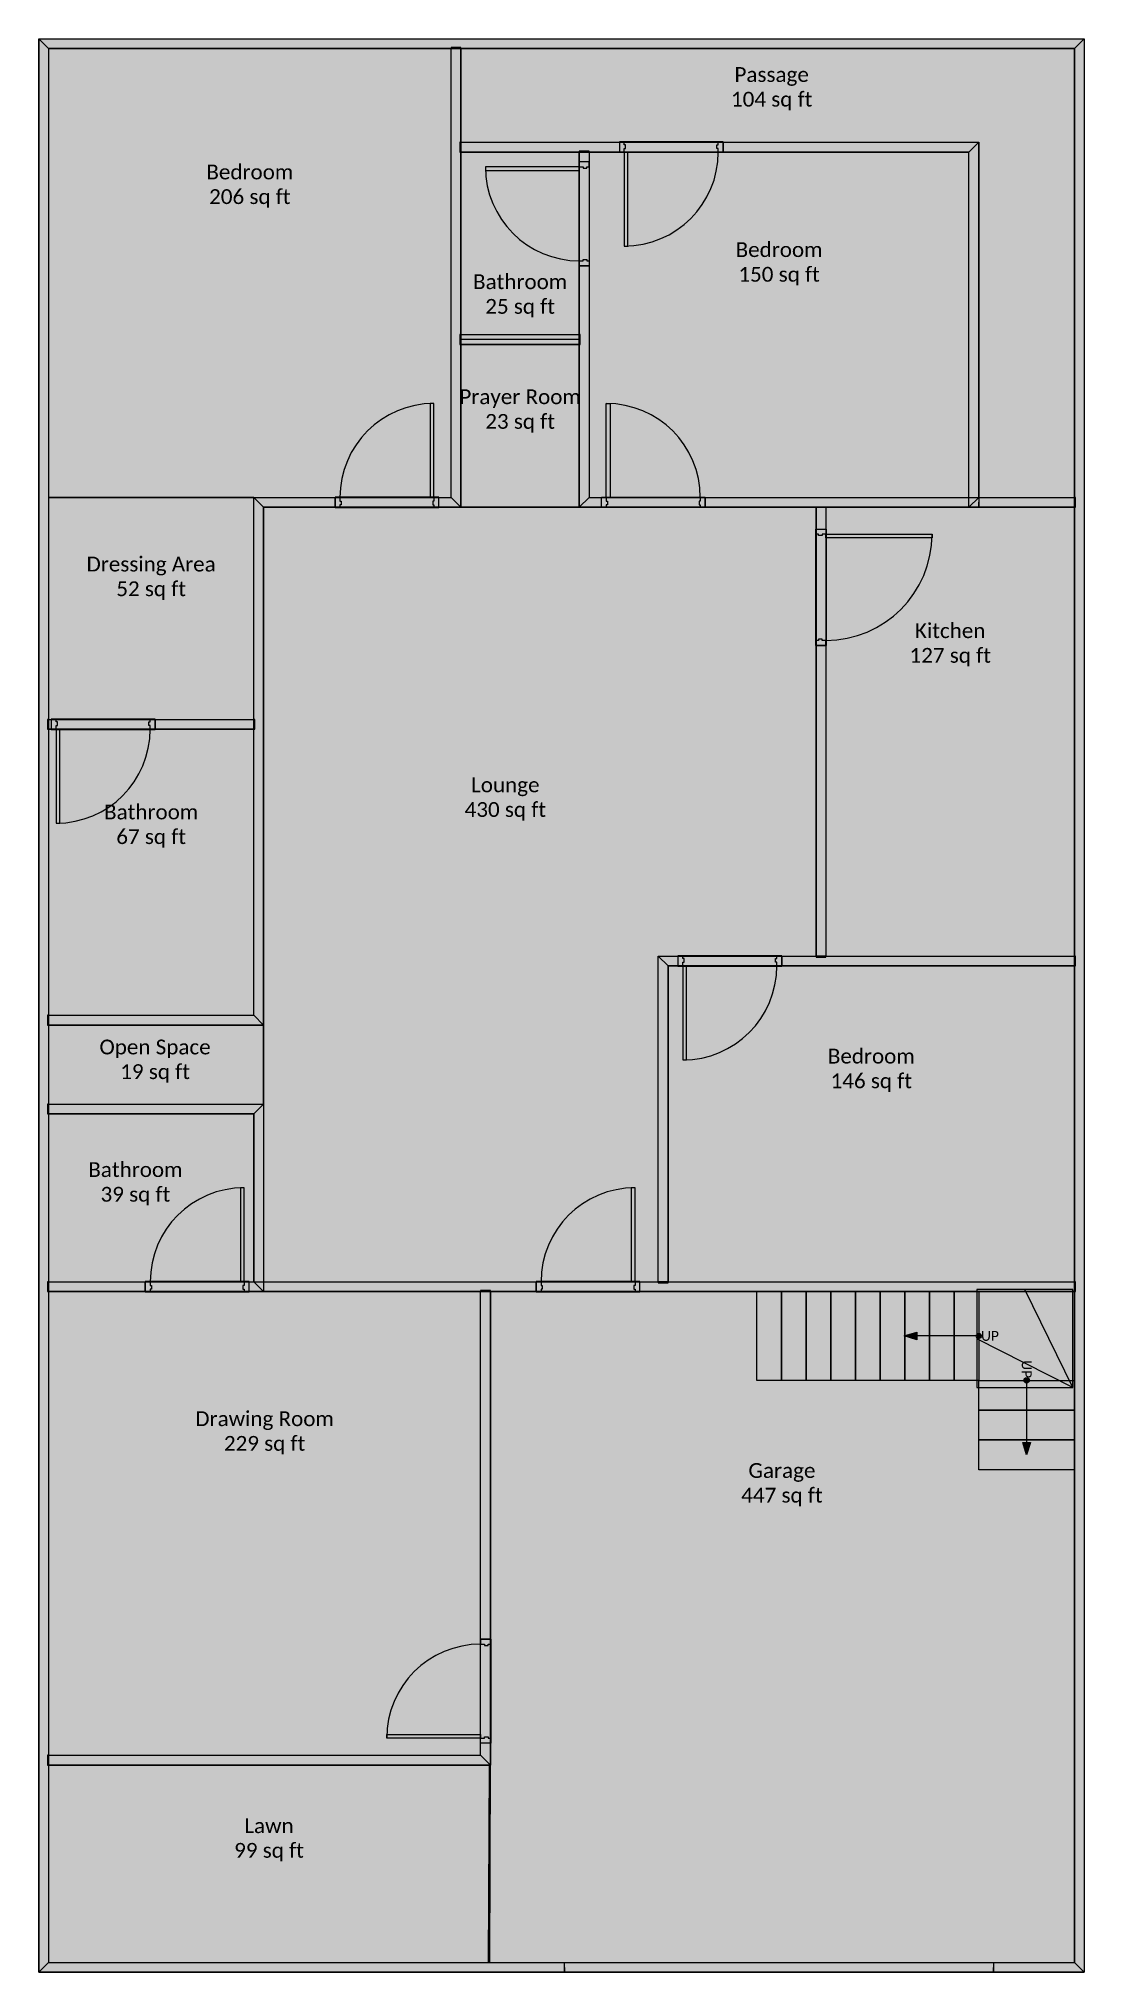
# Model space of a CAD drawing. Extents: x 0 to 35.4, y 0 to 65.4.
import ezdxf

# ---------------------------------------------------------------- set-up
doc = ezdxf.new("R2010")
doc.units = 0
doc.header["$MEASUREMENT"] = 0
for name, color, linetype in [('BUILDING_ENVELOPE', 7, 'CONTINUOUS'), ('LANDING', 7, 'CONTINUOUS'), ('SPACE', 7, 'CONTINUOUS'), ('STAIR', 7, 'CONTINUOUS')]:
    doc.layers.add(name, color=color, linetype=linetype)
doc.styles.get("Standard").update_dxf_attribs({"font": 'txt.shx'})

msp = doc.modelspace()

# ---------------------------------------------------------------- hatches: boundary and pattern name
at = {"layer": 'BUILDING_ENVELOPE'}
for points in [[(0.357, 65.024), (0.357, 0.357), (0.024, 0.024), (0.024, 65.357)], [(0.024, 65.357), (35.357, 65.357), (35.024, 65.024), (0.357, 65.024)], [(35.357, 65.357), (35.357, 0.024), (35.024, 0.357), (35.024, 65.024)], [(13.958, 65.024), (14.292, 65.024), (14.292, 65.057), (13.958, 65.057)], [(13.958, 49.858), (13.958, 65.024), (14.292, 65.024), (14.292, 49.525)], [(14.292, 61.525), (14.292, 61.858), (14.258, 61.858), (14.258, 61.525)], [(14.292, 61.858), (31.792, 61.858), (31.458, 61.525), (14.292, 61.525)], [(18.292, 61.525), (18.625, 61.525), (18.625, 61.558), (18.292, 61.558)], [(18.625, 61.525), (18.625, 49.858), (18.292, 49.525), (18.292, 61.525)], [(19.937, 58.351), (19.937, 61.525), (19.812, 61.525), (19.812, 58.351)], [(31.458, 49.525), (31.458, 61.525), (31.792, 61.858), (31.792, 49.858)], [(15.118, 60.9), (18.292, 60.9), (18.292, 61.025), (15.118, 61.025)], [(14.292, 55.025), (14.292, 55.358), (14.258, 55.358), (14.258, 55.025)], [(14.292, 55.025), (14.292, 55.358), (14.258, 55.358), (14.258, 55.025)], [(14.292, 55.358), (18.292, 55.358), (18.292, 55.025), (14.292, 55.025)], [(14.292, 55.358), (18.292, 55.358), (18.292, 55.192), (18.292, 55.025), (14.292, 55.025)], [(18.292, 55.358), (18.292, 55.025), (18.325, 55.025), (18.325, 55.358)], [(13.254, 53.032), (13.254, 49.858), (13.379, 49.858), (13.379, 53.032)], [(19.33, 53.032), (19.33, 49.858), (19.205, 49.858), (19.205, 53.032)], [(7.292, 32.358), (7.292, 49.858), (7.625, 49.525), (7.625, 32.025)], [(7.292, 49.858), (13.958, 49.858), (14.292, 49.525), (7.625, 49.525)], [(18.625, 49.858), (31.792, 49.858), (31.792, 49.692), (31.792, 49.525), (18.292, 49.525)], [(31.792, 49.858), (35.024, 49.858), (35.024, 49.525), (31.458, 49.525)], [(35.024, 49.858), (35.024, 49.525), (35.057, 49.525), (35.057, 49.858)], [(26.625, 49.525), (26.625, 34.358), (26.292, 34.358), (26.292, 49.525), (26.458, 49.525)], [(30.212, 48.487), (26.625, 48.487), (26.625, 48.612), (30.212, 48.612)], [(0.357, 42.025), (0.357, 42.358), (0.324, 42.358), (0.324, 42.025)], [(0.357, 42.358), (7.292, 42.358), (7.292, 42.025), (0.357, 42.025)], [(0.743, 38.851), (0.743, 42.025), (0.618, 42.025), (0.618, 38.851)], [(7.292, 42.358), (7.292, 42.025), (7.325, 42.025), (7.325, 42.358)], [(20.958, 34.358), (35.024, 34.358), (35.024, 34.025), (21.292, 34.025)], [(20.958, 23.358), (20.958, 34.358), (21.292, 34.025), (21.292, 23.358)], [(21.917, 30.851), (21.917, 34.025), (21.792, 34.025), (21.792, 30.851)], [(26.625, 34.358), (26.292, 34.358), (26.292, 34.325), (26.625, 34.325)], [(35.024, 34.358), (35.024, 34.025), (35.057, 34.025), (35.057, 34.358)], [(0.357, 32.025), (0.357, 32.358), (0.324, 32.358), (0.324, 32.025)], [(0.357, 32.358), (7.292, 32.358), (7.625, 32.025), (0.357, 32.025)], [(0.357, 29.025), (0.357, 29.358), (0.324, 29.358), (0.324, 29.025)], [(0.357, 29.358), (7.625, 29.358), (7.292, 29.025), (0.357, 29.025)], [(7.625, 29.358), (7.625, 23.025), (7.292, 23.358), (7.292, 29.025)], [(6.841, 26.532), (6.841, 23.358), (6.966, 23.358), (6.966, 26.532)], [(20.049, 26.532), (20.049, 23.358), (20.174, 23.358), (20.174, 26.532)], [(0.357, 23.025), (0.357, 23.358), (0.324, 23.358), (0.324, 23.025)], [(0.357, 23.025), (0.357, 23.358), (0.324, 23.358), (0.324, 23.025)], [(0.357, 23.358), (7.292, 23.358), (7.625, 23.025), (0.357, 23.025)], [(0.357, 23.358), (35.024, 23.358), (35.024, 23.025), (0.357, 23.025)], [(14.958, 23.025), (15.292, 23.025), (15.292, 23.058), (14.958, 23.058)], [(14.958, 7.358), (14.958, 23.025), (15.292, 23.025), (15.292, 7.025)], [(21.292, 23.358), (20.958, 23.358), (20.958, 23.325), (21.292, 23.325)], [(35.024, 23.358), (35.024, 23.025), (35.057, 23.025), (35.057, 23.358)], [(11.784, 8.063), (14.958, 8.063), (14.958, 7.938), (11.784, 7.938)], [(0.357, 7.025), (0.357, 7.358), (0.324, 7.358), (0.324, 7.025)], [(0.357, 7.358), (14.958, 7.358), (15.292, 7.025), (0.357, 7.025)], [(0.357, 0.357), (35.024, 0.357), (35.357, 0.024), (0.024, 0.024)]]:
    msp.add_hatch(color=7, dxfattribs=at).paths.add_polyline_path(points)
h = msp.add_hatch(color=7, dxfattribs=at)
h.paths.add_polyline_path([(19.645, 61.858), (19.645, 61.525), (19.812, 61.525), (19.812, 61.65), (19.812, 61.775), (19.812, 61.858)])
h.paths.add_polyline_path([(23.153, 61.858), (23.153, 61.525), (22.986, 61.525), (22.986, 61.65), (22.986, 61.775), (22.986, 61.858)])
h = msp.add_hatch(color=7, dxfattribs=at)
h.paths.add_polyline_path([(19.812, 61.65), (19.854, 61.65), (19.854, 61.775), (19.812, 61.775)])
h.paths.add_polyline_path([(22.986, 61.65), (22.944, 61.65), (22.944, 61.775), (22.986, 61.775)])
h = msp.add_hatch(color=7, dxfattribs=at)
h.paths.add_polyline_path([(18.625, 61.192), (18.292, 61.192), (18.292, 61.025), (18.417, 61.025), (18.542, 61.025), (18.625, 61.025)])
h.paths.add_polyline_path([(18.625, 57.684), (18.292, 57.684), (18.292, 57.851), (18.417, 57.851), (18.542, 57.851), (18.625, 57.851)])
h = msp.add_hatch(color=7, dxfattribs=at)
h.paths.add_polyline_path([(18.417, 61.025), (18.417, 60.983), (18.542, 60.983), (18.542, 61.025)])
h.paths.add_polyline_path([(18.417, 57.851), (18.417, 57.893), (18.542, 57.893), (18.542, 57.851)])
h = msp.add_hatch(color=7, dxfattribs=at)
h.paths.add_polyline_path([(13.545, 49.525), (13.545, 49.858), (13.379, 49.858), (13.379, 49.733), (13.379, 49.608), (13.379, 49.525)])
h.paths.add_polyline_path([(10.038, 49.525), (10.038, 49.858), (10.205, 49.858), (10.205, 49.733), (10.205, 49.608), (10.205, 49.525)])
h = msp.add_hatch(color=7, dxfattribs=at)
h.paths.add_polyline_path([(13.379, 49.733), (13.337, 49.733), (13.337, 49.608), (13.379, 49.608)])
h.paths.add_polyline_path([(10.205, 49.733), (10.246, 49.733), (10.246, 49.608), (10.205, 49.608)])
h = msp.add_hatch(color=7, dxfattribs=at)
h.paths.add_polyline_path([(19.038, 49.525), (19.038, 49.858), (19.205, 49.858), (19.205, 49.733), (19.205, 49.608), (19.205, 49.525)])
h.paths.add_polyline_path([(22.545, 49.525), (22.545, 49.858), (22.379, 49.858), (22.379, 49.733), (22.379, 49.608), (22.379, 49.525)])
h = msp.add_hatch(color=7, dxfattribs=at)
h.paths.add_polyline_path([(19.205, 49.733), (19.246, 49.733), (19.246, 49.608), (19.205, 49.608)])
h.paths.add_polyline_path([(22.379, 49.733), (22.337, 49.733), (22.337, 49.608), (22.379, 49.608)])
h = msp.add_hatch(color=7, dxfattribs=at)
h.paths.add_polyline_path([(26.292, 48.779), (26.625, 48.779), (26.625, 48.612), (26.5, 48.612), (26.375, 48.612), (26.292, 48.612)])
h.paths.add_polyline_path([(26.292, 44.858), (26.625, 44.858), (26.625, 45.025), (26.5, 45.025), (26.375, 45.025), (26.292, 45.025)])
h = msp.add_hatch(color=7, dxfattribs=at)
h.paths.add_polyline_path([(26.5, 48.612), (26.5, 48.57), (26.375, 48.57), (26.375, 48.612)])
h.paths.add_polyline_path([(26.5, 45.025), (26.5, 45.067), (26.375, 45.067), (26.375, 45.025)])
h = msp.add_hatch(color=7, dxfattribs=at)
h.paths.add_polyline_path([(0.451, 42.358), (0.451, 42.025), (0.618, 42.025), (0.618, 42.15), (0.618, 42.275), (0.618, 42.358)])
h.paths.add_polyline_path([(3.958, 42.358), (3.958, 42.025), (3.792, 42.025), (3.792, 42.15), (3.792, 42.275), (3.792, 42.358)])
h = msp.add_hatch(color=7, dxfattribs=at)
h.paths.add_polyline_path([(0.618, 42.15), (0.659, 42.15), (0.659, 42.275), (0.618, 42.275)])
h.paths.add_polyline_path([(3.792, 42.15), (3.75, 42.15), (3.75, 42.275), (3.792, 42.275)])
h = msp.add_hatch(color=7, dxfattribs=at)
h.paths.add_polyline_path([(21.625, 34.358), (21.625, 34.025), (21.792, 34.025), (21.792, 34.15), (21.792, 34.275), (21.792, 34.358)])
h.paths.add_polyline_path([(25.132, 34.358), (25.132, 34.025), (24.966, 34.025), (24.966, 34.15), (24.966, 34.275), (24.966, 34.358)])
h = msp.add_hatch(color=7, dxfattribs=at)
h.paths.add_polyline_path([(21.792, 34.15), (21.833, 34.15), (21.833, 34.275), (21.792, 34.275)])
h.paths.add_polyline_path([(24.966, 34.15), (24.924, 34.15), (24.924, 34.275), (24.966, 34.275)])
h = msp.add_hatch(color=7, dxfattribs=at)
h.paths.add_polyline_path([(7.132, 23.025), (7.132, 23.358), (6.966, 23.358), (6.966, 23.233), (6.966, 23.108), (6.966, 23.025)])
h.paths.add_polyline_path([(3.625, 23.025), (3.625, 23.358), (3.792, 23.358), (3.792, 23.233), (3.792, 23.108), (3.792, 23.025)])
h = msp.add_hatch(color=7, dxfattribs=at)
h.paths.add_polyline_path([(6.966, 23.233), (6.924, 23.233), (6.924, 23.108), (6.966, 23.108)])
h.paths.add_polyline_path([(3.792, 23.233), (3.833, 23.233), (3.833, 23.108), (3.792, 23.108)])
h = msp.add_hatch(color=7, dxfattribs=at)
h.paths.add_polyline_path([(20.341, 23.025), (20.341, 23.358), (20.174, 23.358), (20.174, 23.233), (20.174, 23.108), (20.174, 23.025)])
h.paths.add_polyline_path([(16.833, 23.025), (16.833, 23.358), (17, 23.358), (17, 23.233), (17, 23.108), (17, 23.025)])
h = msp.add_hatch(color=7, dxfattribs=at)
h.paths.add_polyline_path([(20.174, 23.233), (20.132, 23.233), (20.132, 23.108), (20.174, 23.108)])
h.paths.add_polyline_path([(17, 23.233), (17.042, 23.233), (17.042, 23.108), (17, 23.108)])
h = msp.add_hatch(color=134, dxfattribs=at)
h.paths.add_polyline_path([(31.792, 20.025), (30.958, 20.025), (30.958, 23.025), (31.792, 23.025)])
h.paths.add_polyline_path([(30.958, 20.025), (30.125, 20.025), (30.125, 23.025), (30.958, 23.025)])
h.paths.add_polyline_path([(30.125, 20.025), (29.292, 20.025), (29.292, 23.025), (30.125, 23.025)])
h.paths.add_polyline_path([(29.292, 20.025), (28.458, 20.025), (28.458, 23.025), (29.292, 23.025)])
h.paths.add_polyline_path([(28.458, 20.025), (27.625, 20.025), (27.625, 23.025), (28.458, 23.025)])
h.paths.add_polyline_path([(27.625, 20.025), (26.792, 20.025), (26.792, 23.025), (27.625, 23.025)])
h.paths.add_polyline_path([(26.792, 20.025), (25.958, 20.025), (25.958, 23.025), (26.792, 23.025)])
h.paths.add_polyline_path([(25.958, 20.025), (25.125, 20.025), (25.125, 23.025), (25.958, 23.025)])
h.paths.add_polyline_path([(25.125, 20.025), (24.292, 20.025), (24.292, 23.025), (25.125, 23.025)])
edge = h.paths.add_edge_path(flags=0)
edge = h.paths.add_edge_path(flags=0)
edge = h.paths.add_edge_path(flags=0)
edge = h.paths.add_edge_path(flags=0)
edge = h.paths.add_edge_path(flags=0)
edge = h.paths.add_edge_path(flags=0)
edge = h.paths.add_edge_path(flags=0)
edge = h.paths.add_edge_path(flags=0)
edge = h.paths.add_edge_path(flags=0)
edge = h.paths.add_edge_path(flags=0)
edge = h.paths.add_edge_path(flags=0)
edge = h.paths.add_edge_path(flags=0)
edge = h.paths.add_edge_path(flags=0)
edge = h.paths.add_edge_path(flags=0)
edge = h.paths.add_edge_path(flags=0)
edge = h.paths.add_edge_path(flags=0)
edge = h.paths.add_edge_path(flags=0)
edge = h.paths.add_edge_path(flags=0)
edge = h.paths.add_edge_path(flags=0)
edge = h.paths.add_edge_path(flags=0)
edge = h.paths.add_edge_path(flags=0)
edge = h.paths.add_edge_path(flags=0)
edge = h.paths.add_edge_path(flags=0)
edge = h.paths.add_edge_path(flags=0)
h = msp.add_hatch(color=134, dxfattribs=at)
h.paths.add_polyline_path([(35.024, 20.025), (35.024, 19.018), (31.792, 19.018), (31.792, 20.025)])
h.paths.add_polyline_path([(35.024, 19.018), (35.024, 18.012), (31.792, 18.012), (31.792, 19.018)])
h.paths.add_polyline_path([(35.024, 18.012), (35.024, 17.005), (31.792, 17.005), (31.792, 18.012)])
edge = h.paths.add_edge_path(flags=0)
edge = h.paths.add_edge_path(flags=0)
edge = h.paths.add_edge_path(flags=0)
edge = h.paths.add_edge_path(flags=0)
edge = h.paths.add_edge_path(flags=0)
edge = h.paths.add_edge_path(flags=0)
edge = h.paths.add_edge_path(flags=0)
edge = h.paths.add_edge_path(flags=0)
edge = h.paths.add_edge_path(flags=0)
edge = h.paths.add_edge_path(flags=0)
edge = h.paths.add_edge_path(flags=0)
edge = h.paths.add_edge_path(flags=0)
edge = h.paths.add_edge_path(flags=0)
edge = h.paths.add_edge_path(flags=0)
edge = h.paths.add_edge_path(flags=0)
edge = h.paths.add_edge_path(flags=0)
edge = h.paths.add_edge_path(flags=0)
edge = h.paths.add_edge_path(flags=0)
edge = h.paths.add_edge_path(flags=0)
edge = h.paths.add_edge_path(flags=0)
edge = h.paths.add_edge_path(flags=0)
edge = h.paths.add_edge_path(flags=0)
edge = h.paths.add_edge_path(flags=0)
edge = h.paths.add_edge_path(flags=0)
edge = h.paths.add_edge_path(flags=0)
edge = h.paths.add_edge_path(flags=0)
edge = h.paths.add_edge_path(flags=0)
edge = h.paths.add_edge_path(flags=0)
edge = h.paths.add_edge_path(flags=0)
edge = h.paths.add_edge_path(flags=0)
h = msp.add_hatch(color=7, dxfattribs=at)
h.paths.add_polyline_path([(15.292, 7.771), (14.958, 7.771), (14.958, 7.938), (15.083, 7.938), (15.208, 7.938), (15.292, 7.938)])
h.paths.add_polyline_path([(15.292, 11.279), (14.958, 11.279), (14.958, 11.112), (15.083, 11.112), (15.208, 11.112), (15.292, 11.112)])
h = msp.add_hatch(color=7, dxfattribs=at)
h.paths.add_polyline_path([(15.083, 7.938), (15.083, 7.98), (15.208, 7.98), (15.208, 7.938)])
h.paths.add_polyline_path([(15.083, 11.112), (15.083, 11.07), (15.208, 11.07), (15.208, 11.112)])
at = {"layer": 'LANDING'}
msp.add_hatch(color=134, dxfattribs=at).paths.add_polyline_path([(34.965, 19.784), (34.965, 23.092), (31.724, 23.092), (31.724, 19.784)])
at = {"layer": 'SPACE'}
for color, points in [(10, [(7.292, 49.858), (13.958, 49.858), (13.958, 65.024), (0.357, 65.024), (0.357, 49.858)]), (54, [(31.792, 49.858), (32.292, 49.858), (35.024, 49.858), (35.024, 65.024), (14.292, 65.024), (14.292, 61.858), (31.792, 61.858)]), (5, [(18.292, 55.358), (18.292, 61.525), (14.292, 61.525), (14.292, 55.358), (18.292, 55.358)]), (10, [(18.625, 49.858), (31.458, 49.858), (31.458, 61.525), (18.625, 61.525)]), (252, [(18.292, 49.525), (18.292, 55.192), (14.292, 55.192), (14.292, 49.525)]), (11, [(7.292, 49.858), (0.357, 49.858), (0.357, 42.358), (7.292, 42.358)]), (2, [(7.625, 29.358), (7.625, 29.025), (7.625, 23.358), (20.958, 23.358), (20.958, 34.358), (26.292, 34.358), (26.292, 49.525), (18.625, 49.525), (18.458, 49.525), (18.292, 49.525), (14.292, 49.525), (14.125, 49.525), (13.958, 49.525), (7.625, 49.525), (7.625, 32.525), (7.625, 32.025)]), (40, [(26.625, 34.358), (35.024, 34.358), (35.024, 49.525), (32.292, 49.525), (31.458, 49.525), (26.625, 49.525)]), (5, [(7.292, 42.025), (0.357, 42.025), (0.357, 32.358), (7.292, 32.358)]), (10, [(21.292, 34.025), (21.292, 23.358), (35.024, 23.358), (35.024, 34.025)]), (4, [(7.625, 29.358), (7.625, 32.025), (0.357, 32.025), (0.357, 29.358)]), (5, [(7.292, 23.358), (7.292, 29.025), (0.357, 29.025), (0.357, 23.358)]), (94, [(7.625, 23.025), (0.357, 23.025), (0.357, 7.358), (14.958, 7.358), (14.958, 23.025)]), (22, [(15.252, 0.357), (35.024, 0.357), (35.024, 23.025), (15.292, 23.025), (15.292, 7.025), (15.284, 7.025)]), (111, [(15.218, 0.357), (15.252, 7.025), (0.361, 7.025), (0.361, 0.357)])]:
    msp.add_hatch(color=color, dxfattribs=at).paths.add_polyline_path(points)
at = {"layer": 'STAIR'}
for points in [[(29.696, 21.652), (29.696, 21.397), (29.271, 21.528)], [(33.28, 17.93), (33.535, 17.93), (33.405, 17.504)]]:
    msp.add_hatch(color=134, dxfattribs=at).paths.add_polyline_path(points)
h = msp.add_hatch(color=134, dxfattribs=at)
edge = h.paths.add_edge_path()
edge.add_arc((31.792, 21.525), 0.0868, 0, 360)
h = msp.add_hatch(color=134, dxfattribs=at)
edge = h.paths.add_edge_path()
edge.add_arc((33.408, 20.025), 0.0868, 0, 360)

# ---------------------------------------------------------------- linework, layer by layer
at = {"layer": 'BUILDING_ENVELOPE', "color": 7, "linetype": 'CONTINUOUS'}
for p, q in [((0.024, 65.357), (0.024, 0.024)), ((0.024, 65.357), (35.357, 65.357)), ((35.357, 65.357), (35.357, 0.024)), ((0.357, 65.024), (0.357, 0.357)), ((0.357, 65.024), (35.024, 65.024)), ((13.958, 49.858), (13.958, 65.024)), ((14.292, 49.525), (14.292, 65.024)), ((35.024, 65.024), (35.024, 0.357)), ((14.292, 61.858), (31.792, 61.858)), ((14.292, 61.525), (31.458, 61.525)), ((18.292, 61.525), (18.292, 49.525)), ((18.625, 61.525), (18.625, 49.858)), ((19.645, 61.858), (19.645, 61.525)), ((19.812, 61.858), (19.645, 61.858)), ((19.645, 61.858), (19.645, 61.525)), ((19.645, 61.525), (19.812, 61.525)), ((19.812, 61.775), (19.812, 61.858)), ((19.854, 61.775), (19.812, 61.775)), ((19.812, 61.525), (19.812, 61.65)), ((19.812, 61.65), (19.854, 61.65)), ((19.854, 61.65), (19.854, 61.775)), ((22.944, 61.65), (22.944, 61.775)), ((22.944, 61.775), (22.986, 61.775)), ((22.986, 61.65), (22.944, 61.65)), ((22.986, 61.775), (22.986, 61.858)), ((22.986, 61.858), (23.153, 61.858)), ((22.986, 61.525), (22.986, 61.65)), ((23.153, 61.525), (22.986, 61.525)), ((23.153, 61.858), (23.153, 61.525)), ((23.153, 61.858), (23.153, 61.525)), ((31.458, 49.525), (31.458, 61.525)), ((31.792, 49.858), (31.792, 61.858)), ((18.625, 61.192), (18.292, 61.192)), ((18.292, 61.192), (18.292, 61.025)), ((18.625, 61.192), (18.292, 61.192)), ((18.292, 61.025), (18.417, 61.025)), ((18.417, 61.025), (18.417, 60.983)), ((18.417, 60.983), (18.542, 60.983)), ((18.542, 61.025), (18.625, 61.025)), ((18.542, 60.983), (18.542, 61.025)), ((18.625, 61.025), (18.625, 61.192)), ((18.292, 57.684), (18.292, 57.851)), ((18.292, 57.851), (18.417, 57.851)), ((18.625, 57.684), (18.292, 57.684)), ((18.625, 57.684), (18.292, 57.684)), ((18.417, 57.851), (18.417, 57.893)), ((18.417, 57.893), (18.542, 57.893)), ((18.542, 57.893), (18.542, 57.851)), ((18.542, 57.851), (18.625, 57.851)), ((18.625, 57.851), (18.625, 57.684)), ((14.292, 55.358), (18.292, 55.358)), ((14.292, 55.025), (18.292, 55.025)), ((7.292, 32.358), (7.292, 49.858)), ((7.292, 49.858), (13.958, 49.858)), ((10.038, 49.525), (10.038, 49.858)), ((10.038, 49.858), (10.205, 49.858)), ((10.038, 49.525), (10.038, 49.858)), ((10.205, 49.858), (10.205, 49.733)), ((10.205, 49.733), (10.246, 49.733)), ((10.246, 49.733), (10.246, 49.608)), ((13.379, 49.733), (13.337, 49.733)), ((13.337, 49.733), (13.337, 49.608)), ((13.545, 49.858), (13.379, 49.858)), ((13.379, 49.858), (13.379, 49.733)), ((13.545, 49.525), (13.545, 49.858)), ((13.545, 49.525), (13.545, 49.858)), ((19.038, 49.525), (19.038, 49.858)), ((19.038, 49.858), (19.205, 49.858)), ((19.038, 49.525), (19.038, 49.858)), ((19.205, 49.858), (19.205, 49.733)), ((19.205, 49.733), (19.246, 49.733)), ((19.246, 49.733), (19.246, 49.608)), ((22.379, 49.733), (22.337, 49.733)), ((22.337, 49.733), (22.337, 49.608)), ((22.545, 49.858), (22.379, 49.858)), ((22.379, 49.858), (22.379, 49.733)), ((22.545, 49.525), (22.545, 49.858)), ((22.545, 49.525), (22.545, 49.858)), ((31.792, 49.858), (35.024, 49.858)), ((7.625, 32.025), (7.625, 49.525)), ((7.625, 49.525), (14.292, 49.525)), ((10.205, 49.525), (10.038, 49.525)), ((10.205, 49.608), (10.205, 49.525)), ((10.246, 49.608), (10.205, 49.608)), ((13.337, 49.608), (13.379, 49.608)), ((13.379, 49.608), (13.379, 49.525)), ((13.379, 49.525), (13.545, 49.525)), ((19.205, 49.525), (19.038, 49.525)), ((19.205, 49.608), (19.205, 49.525)), ((19.246, 49.608), (19.205, 49.608)), ((22.337, 49.608), (22.379, 49.608)), ((22.379, 49.608), (22.379, 49.525)), ((22.379, 49.525), (22.545, 49.525)), ((31.458, 49.525), (35.024, 49.525)), ((26.292, 48.779), (26.625, 48.779)), ((26.292, 48.612), (26.292, 48.779)), ((26.292, 48.779), (26.625, 48.779)), ((26.375, 48.612), (26.292, 48.612)), ((26.375, 48.57), (26.375, 48.612)), ((26.5, 48.57), (26.375, 48.57)), ((26.625, 48.612), (26.5, 48.612)), ((26.5, 48.612), (26.5, 48.57)), ((26.625, 48.779), (26.625, 48.612)), ((26.375, 45.025), (26.292, 45.025)), ((26.292, 45.025), (26.292, 44.858)), ((26.292, 44.858), (26.625, 44.858)), ((26.292, 44.858), (26.625, 44.858)), ((26.5, 45.067), (26.375, 45.067)), ((26.375, 45.067), (26.375, 45.025)), ((26.5, 45.025), (26.5, 45.067)), ((26.625, 45.025), (26.5, 45.025)), ((26.625, 44.858), (26.625, 45.025)), ((0.357, 42.358), (7.292, 42.358)), ((0.357, 42.025), (7.292, 42.025)), ((0.451, 42.358), (0.451, 42.025)), ((0.618, 42.358), (0.451, 42.358)), ((0.451, 42.358), (0.451, 42.025)), ((0.451, 42.025), (0.618, 42.025)), ((0.618, 42.275), (0.618, 42.358)), ((0.659, 42.275), (0.618, 42.275)), ((0.618, 42.025), (0.618, 42.15)), ((0.618, 42.15), (0.659, 42.15)), ((0.659, 42.15), (0.659, 42.275)), ((3.75, 42.15), (3.75, 42.275)), ((3.75, 42.275), (3.792, 42.275)), ((3.792, 42.15), (3.75, 42.15)), ((3.792, 42.275), (3.792, 42.358)), ((3.792, 42.358), (3.958, 42.358)), ((3.792, 42.025), (3.792, 42.15)), ((3.958, 42.025), (3.792, 42.025)), ((3.958, 42.358), (3.958, 42.025)), ((3.958, 42.358), (3.958, 42.025)), ((20.958, 34.358), (35.024, 34.358)), ((20.958, 23.358), (20.958, 34.358)), ((21.292, 34.025), (35.024, 34.025)), ((21.292, 23.358), (21.292, 34.025)), ((21.625, 34.358), (21.625, 34.025)), ((21.792, 34.358), (21.625, 34.358)), ((21.625, 34.358), (21.625, 34.025)), ((21.625, 34.025), (21.792, 34.025)), ((21.792, 34.275), (21.792, 34.358)), ((21.833, 34.275), (21.792, 34.275)), ((21.792, 34.025), (21.792, 34.15)), ((21.792, 34.15), (21.833, 34.15)), ((21.833, 34.15), (21.833, 34.275)), ((24.924, 34.15), (24.924, 34.275)), ((24.924, 34.275), (24.966, 34.275)), ((24.966, 34.15), (24.924, 34.15)), ((24.966, 34.275), (24.966, 34.358)), ((24.966, 34.358), (25.132, 34.358)), ((24.966, 34.025), (24.966, 34.15)), ((25.132, 34.025), (24.966, 34.025)), ((25.132, 34.358), (25.132, 34.025)), ((25.132, 34.358), (25.132, 34.025)), ((0.357, 32.358), (7.292, 32.358)), ((0.357, 32.025), (7.625, 32.025)), ((0.357, 29.358), (7.625, 29.358)), ((0.357, 29.025), (7.292, 29.025)), ((7.292, 29.025), (7.292, 23.358)), ((7.625, 29.358), (7.625, 23.025)), ((0.357, 23.358), (7.292, 23.358)), ((0.357, 23.358), (35.024, 23.358)), ((0.357, 23.025), (7.625, 23.025)), ((0.357, 23.025), (35.024, 23.025)), ((3.625, 23.025), (3.625, 23.358)), ((3.625, 23.358), (3.792, 23.358)), ((3.625, 23.025), (3.625, 23.358)), ((3.792, 23.025), (3.625, 23.025)), ((3.792, 23.358), (3.792, 23.233)), ((3.792, 23.233), (3.833, 23.233)), ((3.792, 23.108), (3.792, 23.025)), ((3.833, 23.108), (3.792, 23.108)), ((3.833, 23.233), (3.833, 23.108)), ((6.966, 23.233), (6.924, 23.233)), ((6.924, 23.233), (6.924, 23.108)), ((6.924, 23.108), (6.966, 23.108)), ((7.132, 23.358), (6.966, 23.358)), ((6.966, 23.358), (6.966, 23.233)), ((6.966, 23.108), (6.966, 23.025)), ((6.966, 23.025), (7.132, 23.025)), ((7.132, 23.025), (7.132, 23.358)), ((7.132, 23.025), (7.132, 23.358)), ((14.958, 7.358), (14.958, 23.025)), ((15.292, 7.025), (15.292, 23.025)), ((16.833, 23.025), (16.833, 23.358)), ((16.833, 23.358), (17, 23.358)), ((16.833, 23.025), (16.833, 23.358)), ((17, 23.025), (16.833, 23.025)), ((17, 23.358), (17, 23.233)), ((17, 23.233), (17.042, 23.233)), ((17, 23.108), (17, 23.025)), ((17.042, 23.108), (17, 23.108)), ((17.042, 23.233), (17.042, 23.108)), ((20.174, 23.233), (20.132, 23.233)), ((20.132, 23.233), (20.132, 23.108)), ((20.132, 23.108), (20.174, 23.108)), ((20.341, 23.358), (20.174, 23.358)), ((20.174, 23.358), (20.174, 23.233)), ((20.174, 23.108), (20.174, 23.025)), ((20.174, 23.025), (20.341, 23.025)), ((20.341, 23.025), (20.341, 23.358)), ((20.341, 23.025), (20.341, 23.358)), ((15.292, 11.279), (14.958, 11.279)), ((14.958, 11.279), (14.958, 11.112)), ((15.292, 11.279), (14.958, 11.279)), ((14.958, 11.112), (15.083, 11.112)), ((15.083, 11.112), (15.083, 11.07)), ((15.208, 11.112), (15.292, 11.112)), ((15.208, 11.07), (15.208, 11.112)), ((15.292, 11.112), (15.292, 11.279)), ((15.083, 11.07), (15.208, 11.07)), ((14.958, 7.771), (14.958, 7.938)), ((14.958, 7.938), (15.083, 7.938)), ((15.083, 7.938), (15.083, 7.98)), ((15.083, 7.98), (15.208, 7.98)), ((15.208, 7.98), (15.208, 7.938)), ((15.208, 7.938), (15.292, 7.938)), ((15.292, 7.938), (15.292, 7.771)), ((0.357, 7.358), (14.958, 7.358)), ((15.292, 7.771), (14.958, 7.771)), ((15.292, 7.771), (14.958, 7.771)), ((0.357, 7.025), (15.292, 7.025)), ((0.024, 0.024), (35.357, 0.024)), ((0.357, 0.357), (35.024, 0.357))]:
    msp.add_line(p, q, dxfattribs=at)
for points in [[(0.357, 65.024), (0.357, 0.357), (0.024, 0.024), (0.024, 65.357)], [(0.024, 65.357), (35.357, 65.357), (35.024, 65.024), (0.357, 65.024)], [(35.357, 65.357), (35.357, 0.024), (35.024, 0.357), (35.024, 65.024)], [(13.958, 65.024), (14.292, 65.024), (14.292, 65.057), (13.958, 65.057)], [(13.958, 49.858), (13.958, 65.024), (14.292, 65.024), (14.292, 49.525)], [(14.292, 61.525), (14.292, 61.858), (14.258, 61.858), (14.258, 61.525)], [(14.292, 61.858), (31.792, 61.858), (31.458, 61.525), (14.292, 61.525)], [(18.292, 61.525), (18.625, 61.525), (18.625, 61.558), (18.292, 61.558)], [(18.625, 61.525), (18.625, 49.858), (18.292, 49.525), (18.292, 61.525)], [(23.153, 61.866), (19.645, 61.866), (19.645, 61.517), (23.153, 61.517)], [(19.937, 58.351), (19.937, 61.525), (19.812, 61.525), (19.812, 58.351)], [(31.458, 49.525), (31.458, 61.525), (31.792, 61.858), (31.792, 49.858)], [(15.118, 60.9), (18.292, 60.9), (18.292, 61.025), (15.118, 61.025)], [(18.633, 57.684), (18.633, 61.192), (18.284, 61.192), (18.284, 57.684)], [(14.292, 55.025), (14.292, 55.358), (14.258, 55.358), (14.258, 55.025)], [(14.292, 55.025), (14.292, 55.358), (14.258, 55.358), (14.258, 55.025)], [(14.292, 55.358), (18.292, 55.358), (18.292, 55.025), (14.292, 55.025)], [(14.292, 55.358), (18.292, 55.358), (18.292, 55.192), (18.292, 55.025), (14.292, 55.025)], [(18.292, 55.358), (18.292, 55.025), (18.325, 55.025), (18.325, 55.358)], [(13.254, 53.032), (13.254, 49.858), (13.379, 49.858), (13.379, 53.032)], [(19.33, 53.032), (19.33, 49.858), (19.205, 49.858), (19.205, 53.032)], [(7.292, 32.358), (7.292, 49.858), (7.625, 49.525), (7.625, 32.025)], [(7.292, 49.858), (13.958, 49.858), (14.292, 49.525), (7.625, 49.525)], [(10.038, 49.517), (13.545, 49.517), (13.545, 49.866), (10.038, 49.866)], [(18.625, 49.858), (31.792, 49.858), (31.792, 49.692), (31.792, 49.525), (18.292, 49.525)], [(22.545, 49.517), (19.038, 49.517), (19.038, 49.866), (22.545, 49.866)], [(31.792, 49.858), (35.024, 49.858), (35.024, 49.525), (31.458, 49.525)], [(35.024, 49.858), (35.024, 49.525), (35.057, 49.525), (35.057, 49.858)], [(26.625, 49.525), (26.625, 34.358), (26.292, 34.358), (26.292, 49.525), (26.458, 49.525)], [(26.284, 44.858), (26.284, 48.779), (26.633, 48.779), (26.633, 44.858)], [(30.212, 48.487), (26.625, 48.487), (26.625, 48.612), (30.212, 48.612)], [(0.357, 42.025), (0.357, 42.358), (0.324, 42.358), (0.324, 42.025)], [(0.357, 42.358), (7.292, 42.358), (7.292, 42.025), (0.357, 42.025)], [(3.958, 42.366), (0.451, 42.366), (0.451, 42.017), (3.958, 42.017)], [(0.743, 38.851), (0.743, 42.025), (0.618, 42.025), (0.618, 38.851)], [(7.292, 42.358), (7.292, 42.025), (7.325, 42.025), (7.325, 42.358)], [(20.958, 34.358), (35.024, 34.358), (35.024, 34.025), (21.292, 34.025)], [(20.958, 23.358), (20.958, 34.358), (21.292, 34.025), (21.292, 23.358)], [(25.132, 34.366), (21.625, 34.366), (21.625, 34.017), (25.132, 34.017)], [(21.917, 30.851), (21.917, 34.025), (21.792, 34.025), (21.792, 30.851)], [(26.625, 34.358), (26.292, 34.358), (26.292, 34.325), (26.625, 34.325)], [(35.024, 34.358), (35.024, 34.025), (35.057, 34.025), (35.057, 34.358)], [(0.357, 32.025), (0.357, 32.358), (0.324, 32.358), (0.324, 32.025)], [(0.357, 32.358), (7.292, 32.358), (7.625, 32.025), (0.357, 32.025)], [(0.357, 29.025), (0.357, 29.358), (0.324, 29.358), (0.324, 29.025)], [(0.357, 29.358), (7.625, 29.358), (7.292, 29.025), (0.357, 29.025)], [(7.625, 29.358), (7.625, 23.025), (7.292, 23.358), (7.292, 29.025)], [(6.841, 26.532), (6.841, 23.358), (6.966, 23.358), (6.966, 26.532)], [(20.049, 26.532), (20.049, 23.358), (20.174, 23.358), (20.174, 26.532)], [(0.357, 23.025), (0.357, 23.358), (0.324, 23.358), (0.324, 23.025)], [(0.357, 23.025), (0.357, 23.358), (0.324, 23.358), (0.324, 23.025)], [(0.357, 23.358), (7.292, 23.358), (7.625, 23.025), (0.357, 23.025)], [(0.357, 23.358), (35.024, 23.358), (35.024, 23.025), (0.357, 23.025)], [(3.625, 23.017), (7.132, 23.017), (7.132, 23.366), (3.625, 23.366)], [(14.958, 23.025), (15.292, 23.025), (15.292, 23.058), (14.958, 23.058)], [(14.958, 7.358), (14.958, 23.025), (15.292, 23.025), (15.292, 7.025)], [(16.833, 23.017), (20.341, 23.017), (20.341, 23.366), (16.833, 23.366)], [(21.292, 23.358), (20.958, 23.358), (20.958, 23.325), (21.292, 23.325)], [(35.024, 23.358), (35.024, 23.025), (35.057, 23.025), (35.057, 23.358)], [(15.3, 11.279), (15.3, 7.771), (14.95, 7.771), (14.95, 11.279)], [(11.784, 8.063), (14.958, 8.063), (14.958, 7.938), (11.784, 7.938)], [(0.357, 7.025), (0.357, 7.358), (0.324, 7.358), (0.324, 7.025)], [(0.357, 7.358), (14.958, 7.358), (15.292, 7.025), (0.357, 7.025)], [(0.357, 0.357), (35.024, 0.357), (35.357, 0.024), (0.024, 0.024)], [(17.792, 0.357), (32.292, 0.357), (32.292, 0.19), (32.292, 0.024), (17.792, 0.024), (17.792, 0.19)]]:
    msp.add_lwpolyline(points, close=True, dxfattribs=at)
for points in [[(14.292, 55.358), (18.292, 55.358), (18.292, 55.192)], [(14.292, 55.025), (18.292, 55.025), (18.292, 55.192)], [(18.292, 49.525), (31.792, 49.525), (31.792, 49.692)], [(18.625, 49.858), (31.792, 49.858), (31.792, 49.692)], [(26.458, 49.525), (26.292, 49.525), (26.292, 34.358)], [(26.458, 49.525), (26.625, 49.525), (26.625, 34.358)], [(17.792, 0.19), (17.792, 0.357), (32.292, 0.357), (32.292, 0.19)], [(17.792, 0.19), (17.792, 0.024), (32.292, 0.024), (32.292, 0.19)]]:
    msp.add_lwpolyline(points, dxfattribs=at)
at = {"layer": 'BUILDING_ENVELOPE', "color": 9, "linetype": 'CONTINUOUS'}
for points in [[(25.125, 20.025), (24.292, 20.025), (24.292, 23.025), (25.125, 23.025)], [(25.958, 20.025), (25.125, 20.025), (25.125, 23.025), (25.958, 23.025)], [(26.792, 20.025), (25.958, 20.025), (25.958, 23.025), (26.792, 23.025)], [(27.625, 20.025), (26.792, 20.025), (26.792, 23.025), (27.625, 23.025)], [(28.458, 20.025), (27.625, 20.025), (27.625, 23.025), (28.458, 23.025)], [(29.292, 20.025), (28.458, 20.025), (28.458, 23.025), (29.292, 23.025)], [(30.125, 20.025), (29.292, 20.025), (29.292, 23.025), (30.125, 23.025)], [(30.958, 20.025), (30.125, 20.025), (30.125, 23.025), (30.958, 23.025)], [(31.792, 20.025), (30.958, 20.025), (30.958, 23.025), (31.792, 23.025)], [(35.024, 20.025), (35.024, 19.018), (31.792, 19.018), (31.792, 20.025)], [(35.024, 19.018), (35.024, 18.012), (31.792, 18.012), (31.792, 19.018)], [(35.024, 18.012), (35.024, 17.005), (31.792, 17.005), (31.792, 18.012)]]:
    msp.add_lwpolyline(points, close=True, dxfattribs=at)
at = {"layer": 'BUILDING_ENVELOPE', "color": 7, "linetype": 'CONTINUOUS'}
for centre, radius, start, end in [((19.812, 61.525), 3.174, 270, 0), ((18.292, 61.025), 3.174, 180, 270), ((13.379, 49.858), 3.174, 90, 180), ((19.205, 49.858), 3.174, 0, 90), ((26.625, 48.612), 3.587, 270, 0), ((0.618, 42.025), 3.174, 270, 0), ((21.792, 34.025), 3.174, 270, 0), ((6.966, 23.358), 3.174, 90, 180), ((20.174, 23.358), 3.174, 90, 180), ((14.958, 7.938), 3.174, 90, 180)]:
    msp.add_arc(centre, radius, start, end, dxfattribs=at)
at = {"layer": 'LANDING', "color": 9, "linetype": 'CONTINUOUS'}
for q in [(33.351, 23.092), (31.724, 21.43)]:
    msp.add_line((34.965, 19.784), q, dxfattribs=at)
at = {"layer": 'LANDING', "color": 7, "linetype": 'CONTINUOUS'}
msp.add_lwpolyline([(34.965, 19.784), (34.965, 23.092), (31.724, 23.092), (31.724, 19.784)], close=True, dxfattribs=at)
at = {"layer": 'SPACE', "linetype": 'CONTINUOUS'}
for p, q in [((18.292, 61.525), (14.292, 61.525)), ((14.292, 61.525), (14.292, 55.358)), ((18.292, 55.358), (18.292, 61.525)), ((14.292, 55.358), (18.292, 55.358))]:
    msp.add_line(p, q, dxfattribs=at)
for points in [[(7.292, 49.858), (13.958, 49.858), (13.958, 65.024), (0.357, 65.024), (0.357, 49.858)], [(31.792, 49.858), (32.292, 49.858), (35.024, 49.858), (35.024, 65.024), (14.292, 65.024), (14.292, 61.858), (31.792, 61.858)], [(18.625, 49.858), (31.458, 49.858), (31.458, 61.525), (18.625, 61.525)], [(18.292, 49.525), (18.292, 55.192), (14.292, 55.192), (14.292, 49.525)], [(7.292, 49.858), (0.357, 49.858), (0.357, 42.358), (7.292, 42.358)], [(7.625, 29.358), (7.625, 29.025), (7.625, 23.358), (20.958, 23.358), (20.958, 34.358), (26.292, 34.358), (26.292, 49.525), (18.625, 49.525), (18.458, 49.525), (18.292, 49.525), (14.292, 49.525), (14.125, 49.525), (13.958, 49.525), (7.625, 49.525), (7.625, 32.525), (7.625, 32.025)], [(26.625, 34.358), (35.024, 34.358), (35.024, 49.525), (32.292, 49.525), (31.458, 49.525), (26.625, 49.525)], [(7.292, 42.025), (0.357, 42.025), (0.357, 32.358), (7.292, 32.358)], [(21.292, 34.025), (21.292, 23.358), (35.024, 23.358), (35.024, 34.025)], [(7.625, 29.358), (7.625, 32.025), (0.357, 32.025), (0.357, 29.358)], [(7.292, 23.358), (7.292, 29.025), (0.357, 29.025), (0.357, 23.358)], [(7.625, 23.025), (0.357, 23.025), (0.357, 7.358), (14.958, 7.358), (14.958, 23.025)], [(15.252, 0.357), (35.024, 0.357), (35.024, 23.025), (15.292, 23.025), (15.292, 7.025), (15.284, 7.025)], [(15.218, 0.357), (15.252, 7.025), (0.361, 7.025), (0.361, 0.357)]]:
    msp.add_lwpolyline(points, close=True, dxfattribs=at)
at = {"layer": 'STAIR', "color": 7, "linetype": 'CONTINUOUS'}
for p, q in [((31.792, 21.525), (29.483, 21.525)), ((33.408, 20.025), (33.408, 17.717))]:
    msp.add_line(p, q, dxfattribs=at)
for points in [[(29.696, 21.652), (29.696, 21.397), (29.271, 21.528)], [(33.28, 17.93), (33.535, 17.93), (33.405, 17.504)]]:
    msp.add_lwpolyline(points, close=True, dxfattribs=at)
for centre in [(31.792, 21.525), (33.408, 20.025)]:
    msp.add_circle(centre, 0.0868, dxfattribs=at)

# ---------------------------------------------------------------- texts
at = {"layer": 'BUILDING_ENVELOPE', "insert": (32.168, 21.525), "char_height": 0.33333, "width": 0.75327, "attachment_point": 5}
msp.add_mtext('\\C7;\\fCalibri|b0|i0|;\\H0.33333206176758;UP', dxfattribs=at)
at = {"layer": 'BUILDING_ENVELOPE', "insert": (33.408, 20.402), "char_height": 0.33333, "width": 0.75327, "attachment_point": 5, "rotation": 270}
msp.add_mtext('\\C7;\\fCalibri|b0|i0|;\\H0.33333206176758;UP', dxfattribs=at)
at = {"layer": 'SPACE', "char_height": 0.5, "attachment_point": 5}
for s, insert, width in [('\\C7;\\fCalibri|b0|i0|;\\H0.50000381469727;Passage\\P104 sq ft\\P\\P', (24.792, 63.249), 2.94821), ('\\C7;\\fCalibri|b0|i0|;\\H0.50000381469727;Bedroom\\P206 sq ft\\P\\P', (7.158, 59.957), 3.10808), ('\\C7;\\fCalibri|b0|i0|;\\H0.50000381469727;Bedroom\\P150 sq ft\\P\\P', (25.042, 57.333), 3.10808), ('\\C7;\\fCalibri|b0|i0|;\\H0.50000381469727;Bathroom\\P25 sq ft\\P\\P', (16.292, 56.249), 3.31902), ('\\C7;\\fCalibri|b0|i0|;\\H0.50000381469727;Prayer Room\\P23 sq ft\\P', (16.292, 52.779), 4.10579), ('\\C7;\\fCalibri|b0|i0|;\\H0.50000381469727;Dressing Area\\P52 sq ft\\P\\P', (3.824, 46.708), 4.32811), ('\\C7;\\fCalibri|b0|i0|;\\H0.50000381469727;Kitchen\\P127 sq ft\\P\\P', (30.824, 44.458), 2.94821), ('\\C7;\\fCalibri|b0|i0|;\\H0.50000381469727;Lounge\\P430 sq ft\\P\\P', (15.792, 39.249), 2.94821), ('\\C7;\\fCalibri|b0|i0|;\\H0.50000381469727;Bathroom\\P67 sq ft\\P\\P', (3.824, 38.333), 3.31902), ('\\C7;\\fCalibri|b0|i0|;\\H0.50000381469727;Open Space\\P19 sq ft', (3.957, 30.809), 3.80925), ('\\C7;\\fCalibri|b0|i0|;\\H0.50000381469727;Bedroom\\P146 sq ft\\P\\P', (28.158, 30.083), 3.10808), ('\\C7;\\fCalibri|b0|i0|;\\H0.50000381469727;Bathroom\\P39 sq ft\\P\\P', (3.292, 26.249), 3.31902), ('\\C7;\\fCalibri|b0|i0|;\\H0.50000381469727;Drawing Room\\P229 sq ft\\P\\P', (7.658, 17.833), 4.59928), ('\\C7;\\fCalibri|b0|i0|;\\H0.50000381469727;Garage\\P447 sq ft\\P\\P', (25.138, 16.082), 2.94821), ('\\C7;\\fCalibri|b0|i0|;\\H0.50000381469727;Lawn\\P99 sq ft\\P\\P', (7.806, 4.082), 2.61032)]:
    msp.add_mtext(s, dxfattribs=dict(at, insert=insert, width=width))

doc.saveas('drawing.dxf')
